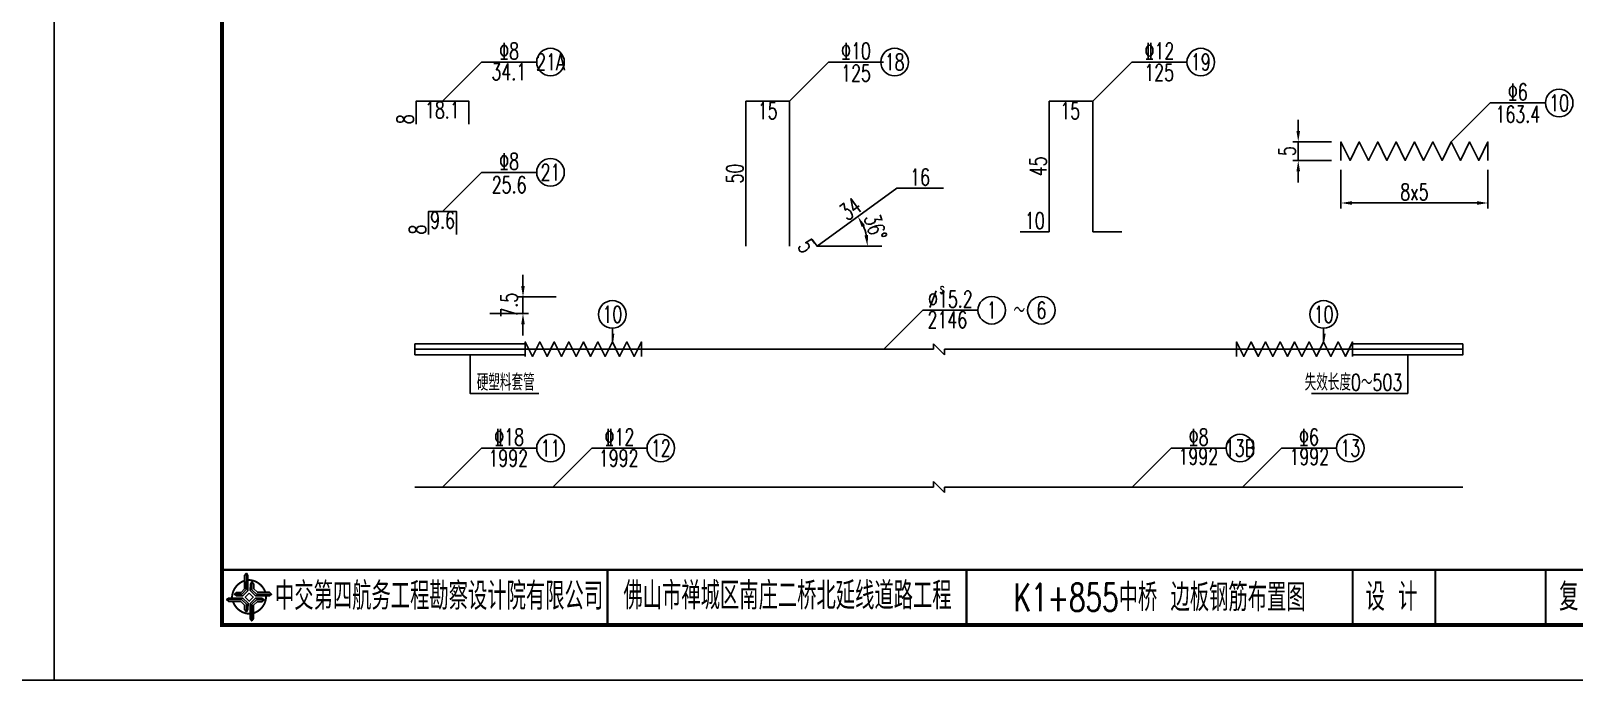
# Model space of a CAD drawing. Header units: millimetres. Extents: x -51 to 12129, y -1309 to -715.
# Drawn here: x 6665.1 to 6944.9, y -1308.7 to -1190.9 of the extents above; entities that cross this region are included whole.
import ezdxf
from ezdxf.enums import TextEntityAlignment as Align

# ---------------------------------------------------------------- set-up
doc = ezdxf.new("R2010")
doc.units = ezdxf.units.MM
doc.header["$LTSCALE"] = 0.25
for name, color, linetype in [('图框', 7, 'Continuous'), ('标注', 4, 'Continuous'), ('钢筋', 6, 'Continuous')]:
    doc.layers.add(name, color=color, linetype=linetype)
doc.styles.get("Standard").update_dxf_attribs({"font": 'simplex1.shx', "width": 0.7, "bigfont": 'hztxt.shx'})
doc.dimstyles.new('比例1：25', dxfattribs={"dimtxt": 3, "dimasz": 2, "dimexe": 1, "dimexo": 1, "dimgap": 1, "dimtad": 1, "dimdec": 1, "dimlfac": 2.5, "dimzin": 9, "dimdsep": 46, "dimtxsty": 'Standard', "dimcen": -0.09, "dimclrd": 4, "dimclre": 4, "dimclrt": 7, "dimaunit": 1, "dimadec": 0, "dimazin": 0, "dimtfac": 0.0005, "dimtdec": 1, "dimtix": 1, "dimtmove": 2, "dimatfit": 3, "dimfxl": 0, "dimtolj": 1, "dimtzin": 13, "dimarcsym": 0})
doc.dimstyles.new('比例：1：15', dxfattribs={"dimscale": 0, "dimtxt": 3, "dimasz": 2, "dimexe": 1, "dimexo": 1, "dimgap": 0.5, "dimtad": 1, "dimdec": 1, "dimlfac": 1.5, "dimzin": 9, "dimdsep": 46, "dimtxsty": 'Standard', "dimcen": 0.5, "dimclrd": 256, "dimclre": 256, "dimclrt": 256, "dimadec": 1, "dimazin": 2, "dimtfac": 1, "dimtdec": 1, "dimtix": 1, "dimtmove": 2, "dimatfit": 3, "dimfxl": 0, "dimtolj": 1, "dimtzin": 0, "dimlwd": -1, "dimlwe": -1, "dimarcsym": 0})
doc.dimstyles.new('比例：1：20', dxfattribs={"dimscale": 0, "dimtxt": 3, "dimasz": 2, "dimexe": 1, "dimexo": 1, "dimgap": 0.5, "dimtad": 1, "dimdec": 1, "dimlfac": 2, "dimzin": 9, "dimdsep": 46, "dimtxsty": 'Standard', "dimcen": 0.5, "dimclrd": 256, "dimclre": 256, "dimclrt": 256, "dimadec": 1, "dimazin": 2, "dimtfac": 1, "dimtdec": 1, "dimtix": 1, "dimtmove": 2, "dimatfit": 3, "dimfxl": 0, "dimtolj": 1, "dimtzin": 0, "dimlwd": -1, "dimlwe": -1, "dimarcsym": 0})

# ---------------------------------------------------------------- blocks, each defined once
blk = doc.blocks.new('*D1496')
at = {"layer": 'Defpoints', "color": 0}
for p in [(6902.62, -1211.07), (6894.89, -1214.41), (6902.62, -1214.41)]:
    blk.add_point(p, dxfattribs=at)
at = {"layer": '标注'}
for p, q in [((6894.89, -1209.07), (6894.89, -1207.07)), ((6900.89, -1211.07), (6893.89, -1211.07)), ((6894.89, -1211.07), (6894.89, -1214.41)), ((6900.89, -1214.41), (6893.89, -1214.41)), ((6894.89, -1216.41), (6894.89, -1218.41))]:
    blk.add_line(p, q, dxfattribs=at)
for points in [[(6894.56, -1209.07), (6895.22, -1209.07), (6894.89, -1211.07)], [(6894.56, -1216.41), (6895.22, -1216.41), (6894.89, -1214.41)]]:
    blk.add_solid(points, dxfattribs=at)
at = {"layer": '标注', "insert": (6892.89, -1212.74), "char_height": 3, "attachment_point": 5, "rotation": 90}
blk.add_mtext('\\A1;5', dxfattribs=at)
blk = doc.blocks.new('*D1497')
at = {"layer": 'Defpoints', "color": 0}
for p in [(6902.62, -1214.41), (6929.29, -1214.41), (6929.29, -1222.14)]:
    blk.add_point(p, dxfattribs=at)
at = {"layer": '标注'}
for p, q in [((6902.62, -1216.14), (6902.62, -1223.14)), ((6929.29, -1216.14), (6929.29, -1223.14)), ((6904.62, -1222.14), (6927.29, -1222.14))]:
    blk.add_line(p, q, dxfattribs=at)
for points in [[(6904.62, -1221.81), (6904.62, -1222.47), (6902.62, -1222.14)], [(6927.29, -1221.81), (6927.29, -1222.47), (6929.29, -1222.14)]]:
    blk.add_solid(points, dxfattribs=at)
at = {"layer": '标注', "insert": (6915.96, -1220.14), "char_height": 3, "attachment_point": 5}
blk.add_mtext('\\A1;8x5', dxfattribs=at)
blk = doc.blocks.new('*D1498')
at = {"layer": 'Defpoints', "color": 0}
for p in [(6822.13, -1219.45), (6816.6, -1228.07), (6807.65, -1229.97), (6807.65, -1229.97), (6819.4, -1229.97)]:
    blk.add_point(p, dxfattribs=at)
at = {"layer": '标注'}
blk.add_arc((6807.65, -1229.97), 9.15, 12.552, 23.4481, dxfattribs=at)
for points in [[(6815.75, -1226.5), (6816.33, -1226.17), (6815.05, -1224.59)], [(6816.91, -1227.95), (6816.25, -1228.02), (6816.8, -1229.97)]]:
    blk.add_solid(points, dxfattribs=at)
at = {"layer": '标注', "insert": (6818.25, -1226.53), "char_height": 3, "attachment_point": 5, "rotation": 288}
blk.add_mtext('\\A1;36°', dxfattribs=at)
blk = doc.blocks.new('tb')
at = {"lineweight": -3}
h = blk.add_hatch(color=256, dxfattribs=at)
h.paths.add_polyline_path([(-1.23, -0.13), (-3.78, -0.14), (-4.14, -0.41), (-1.4, -0.44), (-0.56, -1.24), (-0.54, -2.62), (-0.27, -2.2), (-0.26, -1.06)])
h.paths.add_polyline_path([(0.13, -1.08), (0.14, -3.86), (0.41, -4.26), (0.44, -1.24), (1.25, -0.43), (2.66, -0.43), (2.26, -0.16), (1.07, -0.15)])
h.paths.add_polyline_path([(1.08, 0.3), (3.62, 0.3), (4.02, 0.56), (1.25, 0.57), (0.43, 1.39), (0.43, 2.8), (0.16, 2.41), (0.15, 1.24)])
h.paths.add_polyline_path([(-0.28, 1.21), (-0.28, 3.99), (-0.56, 4.39), (-0.57, 1.41), (-1.38, 0.6), (-2.74, 0.56), (-2.33, 0.3), (-1.2, 0.29)])
for p, q in [((-0.56, 4.39), (-0.57, 1.41)), ((0.43, 2.8), (0.43, 1.39)), ((-1.38, 0.6), (-2.74, 0.56)), ((-0.57, 1.41), (-1.38, 0.6)), ((0.43, 1.39), (1.25, 0.57)), ((1.25, 0.57), (4.02, 0.56)), ((-4.14, -0.41), (-1.4, -0.44)), ((-1.4, -0.44), (-0.56, -1.24)), ((-0.56, -1.24), (-0.54, -2.62)), ((0.41, -4.26), (0.44, -1.24)), ((0.44, -1.24), (1.25, -0.43)), ((1.25, -0.43), (2.66, -0.43))]:
    blk.add_line(p, q, dxfattribs=at)
at = {"lineweight": -3, "const_width": 0.35, "flags": 128}
for points in [[(-0.9, 3.02, 0.324167), (-3.16, -0.14)], [(2.88, 0.92, 0.324403), (-0.24, 3.15)], [(0.75, -2.86, 0.325418), (3.02, 0.26)], [(-2.98, -0.76, 0.322976), (0.14, -2.98)]]:
    blk.add_lwpolyline(points, format="xyb", dxfattribs=at)
at = {"lineweight": -3, "flags": 128}
for points in [[(-0.9, 3.99), (-0.9, 1.58), (-1.53, 0.91), (-2.34, 0.91), (-2.74, 0.56), (-2.33, 0.3), (-1.2, 0.29), (-0.28, 1.21), (-0.28, 3.99), (-0.56, 4.39)], [(3.62, 0.92), (1.43, 0.92), (0.77, 1.54), (0.77, 2.38), (0.43, 2.8), (0.16, 2.41), (0.15, 1.24), (1.08, 0.3), (3.62, 0.3), (4.02, 0.56)], [(-0.04, 0.77), (0.68, 0.04), (-0.04, -0.69), (-0.77, 0.05)], [(-3.73, -0.76), (-1.54, -0.76), (-0.89, -1.39), (-0.89, -2.21), (-0.54, -2.62), (-0.27, -2.2), (-0.26, -1.06), (-1.23, -0.13), (-3.78, -0.14), (-4.14, -0.41)], [(0.75, -3.85), (0.75, -1.43), (1.4, -0.78), (2.26, -0.78), (2.66, -0.43), (2.26, -0.16), (1.07, -0.15), (0.13, -1.08), (0.14, -3.86), (0.41, -4.26)]]:
    blk.add_lwpolyline(points, close=True, dxfattribs=at)
blk = doc.blocks.new('*D1770')
at = {"layer": 'Defpoints', "color": 0}
for p in [(6802.01, -1239.17), (1359.98, -1242.17), (6754.34, -1242.17)]:
    blk.add_point(p, dxfattribs=at)
at = {"layer": '标注', "color": 4, "lineweight": -2}
for p, q in [((6754.34, -1237.17), (6754.34, -1235.17)), ((6760.34, -1239.17), (6753.34, -1239.17)), ((6754.34, -1239.17), (6754.34, -1242.17)), ((6748.34, -1242.17), (6755.34, -1242.17)), ((6754.34, -1244.17), (6754.34, -1246.17))]:
    blk.add_line(p, q, dxfattribs=at)
at = {"layer": '标注', "color": 4}
for points in [[(6754.01, -1237.17), (6754.67, -1237.17), (6754.34, -1239.17)], [(6754.01, -1244.17), (6754.67, -1244.17), (6754.34, -1242.17)]]:
    blk.add_solid(points, dxfattribs=at)
at = {"layer": '标注', "color": 7, "insert": (6751.84, -1240.67), "char_height": 3, "attachment_point": 5, "rotation": 90}
blk.add_mtext('\\A1;7.5', dxfattribs=at)
blk = doc.blocks.new('123')
at = {"layer": '图框', "color": 2}
blk.add_lwpolyline([(369.33, -1011.65), (369.33, -714.65), (-50.67, -714.65), (-50.67, -1011.65)], close=True, dxfattribs=at)

msp = doc.modelspace()

# ---------------------------------------------------------------- linework, layer by layer
for p, q in [((6739.75412, -1203.65472), (6746.82519, -1196.58367)), ((6756.8252, -1196.58367), (6746.82519, -1196.58367)), ((6802.64885, -1203.65472), (6809.71994, -1196.58367)), ((6819.71994, -1196.58367), (6809.71994, -1196.58367)), ((6857.64885, -1203.65472), (6864.71992, -1196.58367)), ((6874.71992, -1196.58367), (6864.71992, -1196.58367)), ((6922.62413, -1211.07394), (6929.69521, -1204.0029)), ((6939.69521, -1204.0029), (6929.69521, -1204.0029)), ((6739.75412, -1223.65472), (6746.8252, -1216.58367)), ((6756.82519, -1216.58367), (6746.8252, -1216.58367)), ((6819.75412, -1248.65472), (6826.82519, -1241.58367)), ((6826.82519, -1241.58367), (6836.82521, -1241.58367)), ((6846.32414, -1241.58471), (6846.32414, -1241.58471)), ((6846.32414, -1241.58471), (6846.32414, -1241.58471)), ((6770.54358, -1247.33892), (6770.54358, -1244.83892)), ((6899.49094, -1247.33892), (6899.49094, -1244.83892)), ((6770.54358, -1247.33892), (6770.75439, -1245.83892)), ((6828.75412, -1248.65472), (6828.75412, -1247.65472)), ((6828.75412, -1247.65472), (6830.75412, -1249.65472)), ((6899.49094, -1247.33892), (6899.70175, -1245.83892)), ((6827.25412, -1248.65472), (6828.75412, -1248.65472)), ((6830.75412, -1249.65472), (6830.75412, -1248.65472)), ((6830.75412, -1248.65472), (6832.25413, -1248.65472)), ((6739.75412, -1273.65472), (6746.82519, -1266.58364)), ((6756.82519, -1266.58364), (6746.82519, -1266.58364)), ((6759.75412, -1273.65472), (6766.82519, -1266.58364)), ((6776.82519, -1266.58364), (6766.82519, -1266.58364)), ((6864.75412, -1273.65472), (6871.82519, -1266.58364)), ((6881.82519, -1266.58364), (6871.82519, -1266.58364)), ((6884.75412, -1273.65472), (6891.82519, -1266.58364)), ((6901.82519, -1266.58364), (6891.82519, -1266.58364)), ((6828.75412, -1273.65472), (6828.75412, -1272.65472)), ((6828.75412, -1272.65472), (6830.75412, -1274.65472)), ((6827.25412, -1273.65472), (6828.75412, -1273.65472)), ((6830.75412, -1274.65472), (6830.75412, -1273.65472)), ((6830.75412, -1273.65472), (6832.25412, -1273.65472))]:
    msp.add_line(p, q)
for points, const_width in [([(7079.75412, -1021.65472), (6699.75412, -1021.65472), (6699.75412, -1298.65472), (7079.75412, -1298.65472), (7079.75412, -1021.65472)], 0.7), ([(6699.75412, -1288.65472), (7079.75412, -1288.65472)], 0.4)]:
    msp.add_lwpolyline(points, dxfattribs=dict(const_width=const_width))
for points in [[(6734.75412, -1247.65472), (6754.75412, -1247.65472), (6754.75412, -1249.65472), (6734.75412, -1249.65472), (6734.75412, -1247.65472)], [(6924.75412, -1247.65472), (6904.75412, -1247.65472), (6904.75412, -1249.65472), (6924.75412, -1249.65472), (6924.75412, -1247.65472)], [(6744.75412, -1249.65472), (6744.75412, -1256.65472), (6757.18421, -1256.65472)], [(6914.75412, -1249.65472), (6914.75412, -1256.65472), (6897.29591, -1256.65472)]]:
    msp.add_lwpolyline(points)
for centre in [(6759.3252, -1196.58367), (6821.71994, -1196.58367), (6877.21992, -1196.58367), (6942.19521, -1204.0029), (6759.32519, -1216.58364), (6839.32521, -1241.58367), (6848.32414, -1241.58471), (6770.54358, -1242.33892), (6899.49094, -1242.33892), (6759.32519, -1266.58364), (6779.32519, -1266.58364), (6884.32519, -1266.58364), (6904.32519, -1266.58364)]:
    msp.add_circle(centre, 2.5)
at = {"layer": '图框', "const_width": 0.4}
for points in [[(6769.64754, -1288.65472), (6769.64754, -1298.65472)], [(6834.75412, -1298.65472), (6834.75412, -1288.65472)], [(6904.75412, -1298.65472), (6904.75412, -1288.65472)], [(6919.75412, -1298.65472), (6919.75412, -1288.65472)], [(6939.75412, -1298.65472), (6939.75412, -1288.65472)]]:
    msp.add_lwpolyline(points, dxfattribs=at)
at = {"layer": '标注'}
msp.add_line((6807.64885, -1229.97051), (6819.40206, -1229.97051), dxfattribs=at)
at = {"layer": '钢筋'}
for p, q in [((6794.75412, -1229.97051), (6794.75412, -1203.65472)), ((6794.75412, -1203.65472), (6802.64885, -1203.65472)), ((6802.64885, -1203.65472), (6802.64885, -1229.97051)), ((6849.75412, -1227.33892), (6849.75412, -1203.65472)), ((6849.75412, -1203.65472), (6857.64885, -1203.65472)), ((6857.64885, -1203.65472), (6857.64885, -1227.33892)), ((6822.12599, -1219.45223), (6830.54704, -1219.45223)), ((6844.49097, -1227.33892), (6849.75412, -1227.33892)), ((6857.64885, -1227.33892), (6862.912, -1227.33892))]:
    msp.add_line(p, q, dxfattribs=at)
for points in [[(6734.99095, -1207.86523), (6734.99096, -1203.65472), (6744.51728, -1203.65472), (6744.51727, -1207.86523)], [(6902.62413, -1214.40728), (6902.62413, -1211.07394), (6904.2908, -1214.40728), (6905.95747, -1211.07394), (6907.62413, -1214.40728), (6909.2908, -1211.07394), (6910.95747, -1214.40728), (6912.62413, -1211.07394), (6914.29078, -1214.40728), (6915.95745, -1211.07394), (6917.62415, -1214.40728), (6919.2908, -1211.07394), (6920.95747, -1214.40728), (6922.62413, -1211.07394), (6924.29078, -1214.40728), (6925.95747, -1211.07394), (6927.62412, -1214.40728), (6929.2908, -1211.07394), (6929.29078, -1214.40728)], [(6806.76717, -1228.75698), (6807.64885, -1229.97051), (6822.12599, -1219.45223)], [(6737.2278, -1227.86523), (6737.22781, -1223.65472), (6742.28043, -1223.65472), (6742.28042, -1227.86523)], [(6754.75412, -1249.97051), (6754.75412, -1247.33892), (6756.06991, -1249.97051), (6757.3857, -1247.33892), (6758.70148, -1249.97051), (6760.01727, -1247.33892), (6761.33306, -1249.97051), (6762.64886, -1247.33892), (6763.96464, -1249.97051), (6765.28042, -1247.33892), (6766.59621, -1249.97051), (6767.912, -1247.33892), (6769.22779, -1249.97051), (6770.54358, -1247.33892), (6771.85937, -1249.97051), (6773.17515, -1247.33892), (6774.49094, -1249.97051), (6775.80673, -1247.33892), (6775.80673, -1249.97051)], [(6883.70148, -1249.97051), (6883.70148, -1247.33892), (6885.01727, -1249.97051), (6886.33305, -1247.33892), (6887.64885, -1249.97051), (6888.96463, -1247.33892), (6890.28044, -1249.97051), (6891.59621, -1247.33892), (6892.912, -1249.97051), (6894.22778, -1247.33892), (6895.54358, -1249.97051), (6896.85936, -1247.33892), (6898.17515, -1249.97051), (6899.49094, -1247.33892), (6900.80673, -1249.97051), (6902.12251, -1247.33892), (6903.43831, -1249.97051), (6904.75409, -1247.33892), (6904.75409, -1249.97051)], [(6734.75412, -1248.65472), (6827.25412, -1248.65472)], [(6924.75412, -1248.65472), (6832.25413, -1248.65472)], [(6734.75412, -1273.65472), (6827.25412, -1273.65472)], [(6924.75412, -1273.65472), (6832.25412, -1273.65472)]]:
    msp.add_lwpolyline(points, dxfattribs=at)

# ---------------------------------------------------------------- block references
at = {"lineweight": -3}
msp.add_blockref('tb', (6704.74985, -1293.64938), dxfattribs=at)
at = {"layer": '标注'}
for p in [(6300, -297), (6720, -297)]:
    msp.add_blockref('123', p, dxfattribs=at)

# ---------------------------------------------------------------- texts
at = {"width": 0.7}
for s, p in [('%%1318', (6751.8252, -1196.08367)), ('%%13110', (6814.71992, -1196.08367)), ('%%13212', (6869.71994, -1196.08367)), ('34.1', (6751.7718, -1199.84399)), ('125', (6814.71992, -1200.09933)), ('125', (6869.67533, -1199.99748)), ('%%1316', (6934.69521, -1203.5029)), ('18.1', (6739.72123, -1206.77608)), ('15', (6798.70148, -1206.91748)), ('15', (6853.547, -1206.93204)), ('163.4', (6934.69521, -1207.55177)), ('%%1318', (6751.82519, -1216.08367)), ('16', (6826.33652, -1218.95223)), ('25.6', (6751.82519, -1220.33906)), ('9.6', (6739.75411, -1226.7399)), ('10', (6847.12254, -1226.83892)), ('2146', (6831.28101, -1244.80718)), ('%%13218', (6751.82519, -1266.08364)), ('%%13212', (6771.82519, -1266.08364)), ('%%1318', (6876.82519, -1266.08364)), ('%%1316', (6896.82519, -1266.08364)), ('1992', (6751.67034, -1269.90468)), ('1992', (6771.68337, -1269.90381)), ('1992', (6876.77133, -1269.58318)), ('1992', (6896.89282, -1269.62667))]:
    msp.add_text(s, height=3, dxfattribs=at).set_placement(p, align=Align.CENTER)
for s, p in [('21A', (6759.3252, -1196.58367)), ('18', (6821.71994, -1196.58367)), ('19', (6877.21992, -1196.58367)), ('10', (6942.19521, -1204.0029)), ('21', (6759.32519, -1216.58364)), ('%%C15.2', (6831.82413, -1239.58471)), ('10', (6770.54358, -1242.33892)), ('1', (6839.32521, -1241.58367)), ('～', (6844.32414, -1241.58471)), ('6', (6848.32414, -1241.58471)), ('10', (6899.49094, -1242.33892)), ('11', (6759.32519, -1266.58364)), ('12', (6779.32519, -1266.58364)), ('13B', (6884.32519, -1266.58364)), ('13', (6904.32519, -1266.58364))]:
    msp.add_text(s, height=3, dxfattribs=at).set_placement(p, align=Align.MIDDLE)
for p in [(6734.49095, -1207.86523), (6736.7278, -1227.86523)]:
    msp.add_text('8', height=3, rotation=89.9999274, dxfattribs=at).set_placement(p)
for s, rotation, p in [('45', 89.9999274, (6849.25412, -1215.49682)), ('50', 89.9999274, (6794.25413, -1216.81262)), ('34', 35.9999709, (6814.58742, -1224.41137))]:
    msp.add_text(s, height=3, rotation=rotation, dxfattribs=at).set_placement(p, align=Align.CENTER)
msp.add_text('5', height=3, rotation=-53.9999564, dxfattribs=at).set_placement((6805.02057, -1231.52853), align=Align.RIGHT)
msp.add_text('s', height=2, dxfattribs=at).set_placement((6829.82413, -1238.58471))
for s, p in [('硬塑料套管', (6756.45202, -1256.15472)), ('失效长度0～503', (6913.75412, -1256.15472))]:
    msp.add_text(s, height=3, dxfattribs=at).set_placement(p, align=Align.RIGHT)
at = {"layer": '图框', "width": 0.7}
for s, p in [('中交第四航务工程勘察设计院有限公司', (6739.11923, -1293.40628)), ('佛山市禅城区南庄二桥北延线道路工程', (6802.29837, -1293.34002)), ('K1+855中桥 边板钢筋布置图', (6869.75412, -1293.65472)), ('设 计', (6911.79879, -1293.56013)), ('复 核', (6946.8936, -1293.56013))]:
    msp.add_text(s, height=5, dxfattribs=at).set_placement(p, align=Align.MIDDLE_CENTER)

# ---------------------------------------------------------------- dimensions: what is measured, and where the dimension line sits
at = {"layer": '标注'}
dim = msp.add_linear_dim(base=(6894.8908, -1214.40728), p1=(6902.62413, -1211.07394), p2=(6902.62413, -1214.40728), angle=90, dimstyle='比例：1：15', override={"dimscale": 1}, dxfattribs=at)
dim.commit()
dim.dimension.update_dxf_attribs({"geometry": '*D1496', "text_midpoint": (6892.8908, -1212.74061)})
dim = msp.add_linear_dim(base=(6929.29078, -1222.14061), p1=(6902.62413, -1214.40728), p2=(6929.29078, -1214.40728), text='8x5', dimstyle='比例：1：15', override={"dimscale": 1}, dxfattribs=at)
dim.commit()
dim.dimension.update_dxf_attribs({"geometry": '*D1497', "text_midpoint": (6915.95746, -1220.14061)})
dim = msp.add_angular_dim_2l(base=(6816.5966, -1228.06861), line1=((6807.64885, -1229.97051), (6822.12599, -1219.45223)), line2=((6807.64885, -1229.97051), (6819.40206, -1229.97051)), dimstyle='比例：1：20', override={"dimscale": 1}, dxfattribs=at)
dim.commit()
dim.dimension.update_dxf_attribs({"geometry": '*D1498', "text_midpoint": (6818.25089, -1226.5257)})
dim = msp.add_linear_dim(base=(6754.34071, -1242.16763), p1=(6802.01318, -1239.16763), p2=(1359.9844, -1242.16763), angle=90, dimstyle='比例1：25', dxfattribs=at)
dim.commit()
dim.dimension.update_dxf_attribs({"geometry": '*D1770', "text_midpoint": (6751.84071, -1240.66763)})

doc.saveas('drawing.dxf')
